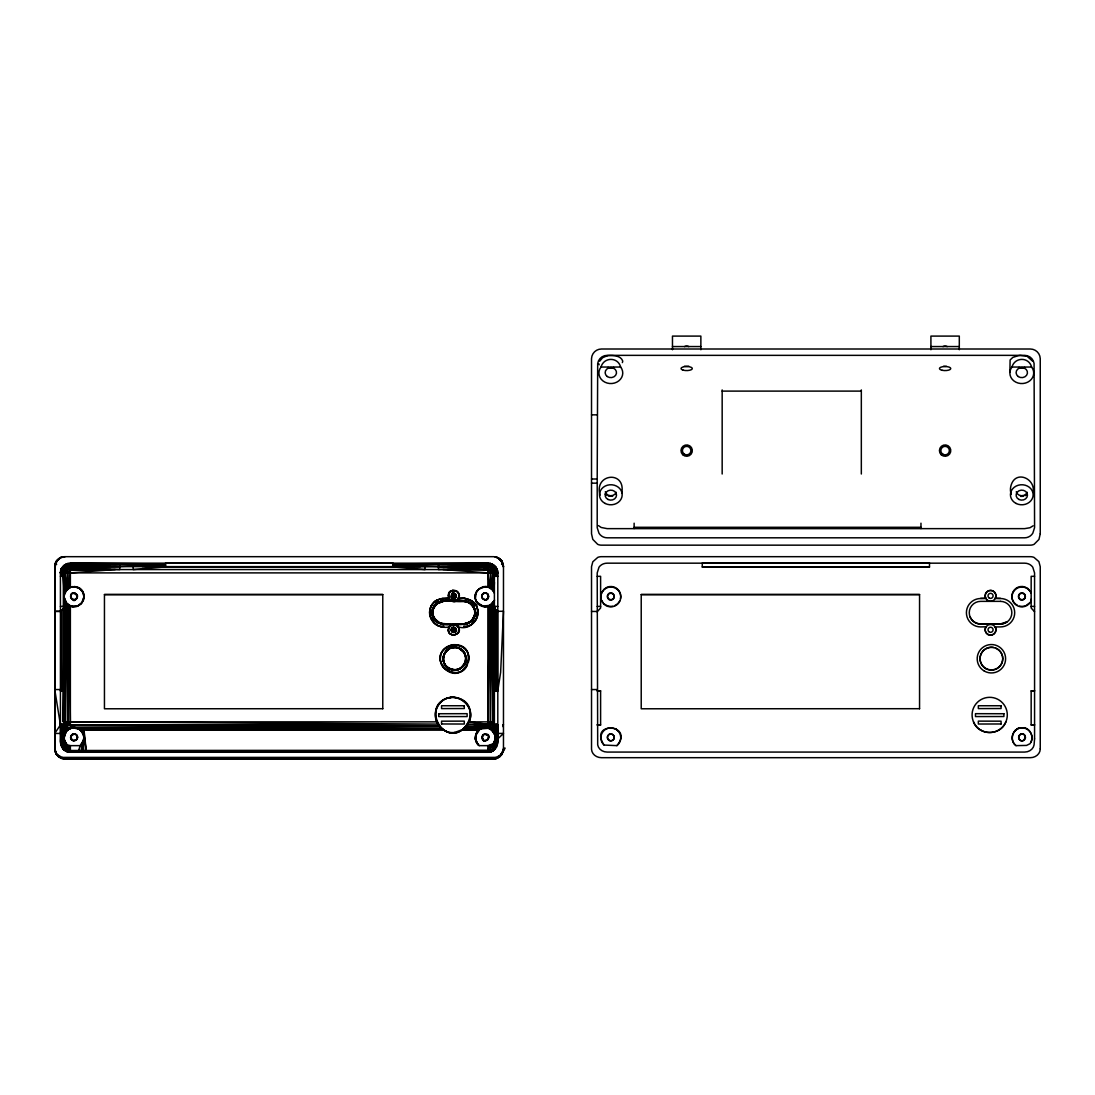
<?xml version="1.0" encoding="UTF-8"?>
<svg xmlns="http://www.w3.org/2000/svg" width="1095" height="1095" viewBox="0 0 1095 1095"><rect width="100%" height="100%" fill="white"/><g stroke="black" fill="none" stroke-linecap="round" stroke-linejoin="round"><path stroke-width="1.5" d="M62.333 723.699L64.55 740.644L67.288 745.052L70.367 745.64L70.367 752.265C63.25 752.416 59.636 745.161 60.43 738.865L60.43 572.89C60.307 567.58 65.084 563.008 70.367 563.172L487.864 563.172C493.161 563.008 497.91 567.58 497.801 572.89L497.801 738.865C498.595 745.147 494.967 752.429 487.864 752.265L70.367 752.265L67.301 751.622L63.578 748.296C60.608 737.743 69.094 731.433 67.794 721.865L67.917 604.262C74.186 611.626 87.518 602.291 83.453 593.175C80.277 582.444 62.867 586.003 64.14 597.103L63.346 721.865L67.301 724.835L439.519 726.368C463.678 751.389 487.384 699.568 452.919 697.323C418.55 699.541 442.229 751.252 466.333 726.368L487.864 725.93L493.708 723.138L492.832 721.865L490.943 604.536L494.57 600.169M441.655 624.451L443.845 624.656L443.845 623.835L441.791 623.657L441.613 624.615L466.552 624.04C456.095 623.137 437.494 629.296 432.867 615.664C431.279 610.421 434.482 604.495 437.959 601.661M448.43 595.023C447.595 606.479 465.731 598.992 457.026 591.396C439.533 585.716 453.412 613.542 459.175 595.707M494.981 606.452L494.913 691.315L495.077 606.657L496.131 691.369M995.136 626.792A5.393 5.393 0 0 1 994.068 633.731A5.393 5.393 0 0 1 987.033 633.731A5.393 5.393 0 0 1 985.965 626.792L980.614 626.915A14.194 14.194 0 0 1 966.406 612.721A14.194 14.194 0 0 1 980.614 598.527L985.87 598.376A5.393 5.393 0 0 1 990.551 590.301A5.393 5.393 0 0 1 995.232 598.376L1000.488 598.527A14.194 14.194 0 0 1 1014.695 612.721A14.194 14.194 0 0 1 1000.488 626.915L995.136 626.915M1009.891 372.3L1010.11 359.981L1012.82 357.408L1017.994 355.765A9.732 3.832 0.8 0 1 1020.253 355.451L1027.069 356.245L1032.503 361.063M487.864 752.265L493.694 749.952L497.308 744.887L497.349 724.288L492.504 730.926L487.864 727.737L466.333 726.368L484.127 727.463L486.043 727.422L487.864 725.93L488.274 728.284L491.34 729.489C497.322 735.58 500.182 752.101 487.864 752.265L487.864 745.64L493.284 743.697L495.022 739.878L495.898 723.699M497.308 744.887L493.694 750.39L487.864 751.731L70.367 751.731L65.59 749.486C63.825 742.136 62.388 732.007 70.367 727.792L70.367 605.672L66.015 602.784L64.194 598.185L64.208 595.215C63.537 595.872 63.838 553.071 60.43 572.945L61.361 568.702M497.787 725.15L497.705 741.575L497.349 724.288L496.24 746.735L493.708 723.138M420.521 566.621L88.325 566.621L70.367 567.73L63.346 572.89L64.194 598.185L66.33 602.688L65.399 721.865L67.301 724.835L61.758 725.93L60.923 744.887L63.168 749.185L70.367 752.265M494.392 593.257L492.709 590L492.832 572.89L487.864 567.73L483.374 566.621L392.722 566.923L425.011 569.564L425.011 566.621M60.581 742.246L60.772 723.973L63.346 727.614L67.507 729.927L73.242 727.436L439.519 726.368L75.103 727.45L70.367 724.986L67.794 721.865L66.33 602.688L64.14 597.103L65.399 572.89L67.301 569.947L67.301 563.87L165.509 563.925L70.367 563.172L70.367 587.207L66.015 591.108L64.194 595.694M67.794 721.865L69.067 605.042L69.834 605.932L77.129 606.397L81.304 603.742L84 596.939L82.453 591.108L79.387 588.549L74.871 586.523L70.367 587.207M445.446 665.418C439.382 657.63 446.924 645.119 456.724 647.378C444.159 644.531 438.014 664.09 449.799 669.031C464.403 676.313 472.889 650.813 457.327 647.597C444.611 643.655 437.535 663.926 449.799 668.881C463.445 676.08 473.177 652.072 458.134 647.802L463.938 652.114L465.991 658.752M494.639 691.274L493.886 601.237L491.819 604.317L489.506 605.384L490.56 729.338L495.898 725.342L469.112 721.865L462.925 729.407L454.302 732.637M487.864 721.865L489.506 605.384L482.881 606.11L476.599 601.99C469.372 590.93 488 579.761 493.927 591.779L494.406 582.335M503.467 749.172L503.481 566.621C503.563 561.311 498.855 556.575 493.544 556.684L64.687 556.684C59.335 556.575 54.627 561.365 54.75 566.717L54.75 748.98C54.859 754.25 59.335 758.931 64.687 758.903L493.544 758.903C498.964 758.944 503.413 754.154 503.481 748.843M451.249 600.607C458.175 604.481 462.733 592.19 454.931 590.424C447.882 589.028 446.815 599.389 450.948 600.443M448.43 630.337C449.251 638.508 462.583 634.498 458.504 627.216C463.705 636.127 444.241 638.604 449.196 626.792M77.362 595.42C73.379 610.983 65.289 585.236 77.348 595.789L75.117 593.025L71.887 593.641C66.699 599.211 78.293 602.51 77.362 595.42C78.375 602.455 68.164 600.156 71.312 594.256M55.215 566.621L56.461 561.051L60.992 557.396L64.687 557.191L63.428 556.766C58.884 557.437 53.929 562.611 55.215 566.621L55.092 751.088M475.695 614.747L475.298 609.696L475.244 614.665C476.968 608.902 470.836 600.826 463.719 601.36C454.261 602.948 438.315 596.515 433.264 608.368C430.362 613.118 432.977 619.195 437.083 622.288L432.908 618.237L434.605 620.673M487.864 745.64L479.227 745.64C470.056 739.015 478.953 723.316 489.328 728.298L491.34 729.489L494.899 735.019L496.021 726.505L497.308 723.891M475.435 738.933L476.476 732.884L480.034 728.941L488.274 728.284L487.864 725.93L467.962 724.096L487.864 723.946L490.437 721.865L490.943 604.536C485.824 609.86 475.955 605.384 475.394 598.267C472.643 593.818 484.113 584.169 476.476 591.601L475.394 598.267M496.528 747.187L494.653 748.296L495.186 738.796L494.653 748.296L487.864 751.731L495.049 749.185M597.199 479.008L597.199 526.736A12.976 12.976 0 0 0 597.24 527.817L598.965 533.197A9.554 9.554 0 0 0 607.136 537.809L1024.633 537.809A9.554 9.554 0 0 0 1032.804 533.197L1034.529 527.817A12.989 12.989 0 0 0 1034.57 526.736L1034.077 363.485A9.554 9.554 0 0 0 1024.633 355.355L607.136 355.355A9.554 9.554 0 0 0 597.692 363.485L597.199 479.008L591.519 479.008M81.358 750.499L81.632 744.176L84 737.77L84 729.982L86.231 750.499L83.261 729.982L84 737.77L82.645 732.76L80.66 729.982M466.511 623.863L463.719 624.205C479.405 623.52 477.42 601.004 463.746 600.607L466.059 600.402M454.562 593.517L455.643 594.188L454.083 595.502C452.071 586.003 448.854 606.466 456.328 595.94C451.715 586.838 449.169 602.537 454.617 597.295C452.276 592.737 454.507 599.882 455.985 597.145C457.518 594.667 453.877 592.08 451.975 594.065C449.758 596.446 455.164 596.036 451.4 595.009M451.304 629.57L451.4 628.927C451.811 625.998 458.08 627.763 454.083 629.433C454.712 622.59 447.335 634.744 455.109 631.979C460.338 625.067 445.952 627.9 453.303 632.39C461.2 631.856 446.76 631.938 453.248 630.118C456.218 630.35 451.318 628.53 451.304 630.2M454.11 594.941C454.808 600.169 451.811 594.421 453.932 593.394M453.932 627.394C451.948 628.325 454.671 634.087 454.11 628.872M487.864 586.865L483.785 586.591L479.692 588.645L485.838 586.523L489.616 587.55L490.93 569.947L490.273 563.432L483.374 564.404L392.722 563.925L487.864 563.172L487.864 586.865L492.709 590M462.117 650.088C453.741 641.971 439.328 652.538 444.064 662.927M496.268 576.271L495.994 567.183L497.801 572.945M443.365 657.082L443.365 660.175M60.772 576.285L60.923 570.7L63.756 565.513L70.367 564.076L110.773 564.404M63.168 749.185L67.301 751.786L70.367 752.073L490.93 751.786L490.327 750.239L70.367 750.499L69.505 745.599L67.301 750.759L64.537 749.952L61.991 746.735L63.346 727.614L72.133 727.586L80.195 729.557L83.809 735.607L84 729.982L84.671 741.438M459.175 629.817C455.985 615.103 439.957 633.882 454.124 635.018M465.813 623.753C472.109 622.713 476.161 615.91 474.997 609.764C476.955 616.882 470.795 623.958 463.719 624.082L469.139 622.877M443.845 624.656L441.696 624.191L443.845 624.205C433.907 624.191 428.46 610.64 436.221 604.029C441.819 599.047 431.266 607.287 432.443 610.339C431.471 614.87 433.565 619.428 437.083 622.288M439.684 623.438C450.51 623.274 466.798 628.804 473.779 617.785C476.407 612.776 474.724 606.356 470.864 602.455M475.12 614.637L474.395 616.636C479.459 596.994 452.057 599.074 440.779 600.553M474.532 616.69L471.575 621.44L473.478 619.318L469.071 622.768L463.719 623.931C472.205 627.257 477.16 606.384 475.435 614.706M429.637 612.529L429.911 609.805M470.193 621.837L463.719 623.835L466.429 623.52L466.648 624.465L463.719 624.656L463.719 623.835C469.878 624.218 475.257 617.977 475.079 612.721C475.203 618.853 469.645 623.78 463.719 623.945C469.728 623.835 475.189 618.661 475.079 612.543M77.047 594.626L74.282 592.86M70.367 750.499L63.578 748.296L64.413 740.056L66.124 743.738L65.59 749.486L64.537 749.952M448.43 595.215L449.196 592.86L452.782 590.397M492.832 572.89L493.927 591.779L491.176 588.535L492.832 572.89L495.898 570.632L497.595 570.919L494.475 565.513L487.864 564.076L447.458 564.404M77.471 737.305L76.472 739.919L73.187 740.795L70.655 737.51L72.448 734.225L71.148 735.484C67.917 744.367 83.234 739.714 75.35 734.061C79.867 736.004 76.089 743.012 72.188 740.22C66.631 736.004 77.321 730.611 77.471 737.51M459.175 629.639L458.093 632.883L454.11 635.196M488.712 737.305L487.713 739.919L484.414 740.795L481.896 737.51L483.689 734.225L482.389 735.484C482.197 750.937 496.268 729.653 482.895 735.101C478.529 747.461 497.212 735.895 484.414 734.211M456.259 630.515L454.329 630.049L456.328 629.871L456.013 631.103L456.245 629.132L454.562 627.449M494.981 740.015L493.284 743.697L492.64 749.486L491.6 744.764L490.327 750.239L489.766 745.421L487.864 750.499M84 596.433L82.96 600.868M475.545 735.607L475.476 739.289L478.118 744.614M463.719 626.792C473.286 627.161 480.746 616.157 476.914 607.355C479.049 600.594 450.907 594.777 470.248 599.964C485.797 607.602 474.874 632.253 458.367 626.915L454.11 624.437L449.908 626.011M475.6 599.677L478.132 603.975L484.907 606.876L489.752 605.754L493.886 601.237L492.832 721.865L469.112 721.865C474.792 709.847 463.253 695.038 450.223 697.529M459.175 595.885L458.531 593.134M456.067 595.967C453.248 594.804 458.422 595.735 455.15 598.103M468.386 662.283C473.56 634.922 428.254 643.668 443.146 667.088C464.431 690.178 482.772 641.93 451.975 644.804C418.933 657.835 464.239 691.821 468.824 658.629C469.454 641.547 441.86 639.973 440.546 656.973C437.904 672.125 460.872 679.051 467.236 665.158M488.575 596.269C488.014 604.987 476.462 595.735 484.524 592.915C491.71 593.025 487.179 603.482 482.402 598.267C479.446 594.27 487.275 590.492 488.466 595.42C489.013 603.92 477.324 598.322 483.716 593.175L484.524 592.915M432.484 612.721C433.25 596.063 456.013 601.306 465.964 600.826M454.357 596.884C456.629 599.252 456.369 592.012 454.822 595.707M477.913 612.584C478.077 620.317 471.343 626.805 463.719 626.915M474.806 609.805L470.412 603.058C477.009 607.684 476.38 619.017 468.961 622.549L469.221 623.041M78.676 750.499L80.14 745.64L83.548 740.754L84 737.578L83.576 750.499M62.333 725.342L65.399 728.914L64.509 734.841L63.346 727.614L63.578 748.296L61.703 747.187M64.537 750.39L70.367 751.731L67.904 750.239L68.643 745.462M503.139 726.765L503.016 724.657M503.139 751.088L501.578 754.647L500.566 754.742L502.988 751.964L503.481 748.98L501.578 754.784L493.544 758.671L499.388 757.015C512.049 734.17 500.237 762.298 493.544 758.671L64.687 758.671L61.621 758.438L56.653 754.647L54.75 748.98L56.653 754.784L61.621 758.096L64.687 758.671L56.653 754.784L54.75 748.843M55.243 563.651L54.75 566.621L55.243 565.828M490.93 563.87L495.898 567.47L497.801 572.89L60.43 572.89L62.333 567.47L67.301 563.87M67.904 750.239L67.288 745.052C60.061 738.605 66.562 726.341 75.103 727.45L80.195 729.557L83.261 733.705L82.672 729.982M469.002 622.631L473.04 619.003L475.326 612.516M452.687 598.253C455.944 595.735 447.636 599.129 452.7 595.844M453.412 631.842C448.936 630.378 455.164 625.231 455.753 629.899C455.52 632.089 451.236 633.457 453.412 630.35L451.77 631.35M60.772 572.89L60.923 569.92L60.636 570.878M433.579 617.881L438.589 622.59L443.845 623.945C433.483 624.478 428.268 610.504 436.303 604.029C445.282 598.089 457.778 600.854 467.88 601.963C472.232 603.673 475.038 608.095 475.079 612.721M453.412 597.911C449.675 597.035 453.522 591.738 455.506 595.023C457.573 597.364 451.003 598.582 454.562 598.376M621.686 493.393C626.449 470.083 593.586 473.273 600.046 495.186M447.39 667.348C454.22 673.48 466.319 667.745 465.991 658.601C466.566 670.66 447.937 674.328 444.064 662.776M60.43 572.89L64.523 565.691L67.165 589.288L64.66 593.244M465.895 601.128C468.783 600.457 477.133 611.886 473.04 604.413L474.299 607.041L470.604 602.797M469.796 720.004C475.654 703.428 452.331 689.426 440.491 702.47C428.569 713.324 439.122 735.073 455.055 732.391M475.545 735.813L480.034 728.941M448.43 630.487C447.499 625.437 454.63 622.234 457.874 626.258M61.758 576.285L62.333 570.632L67.301 567.278L70.367 565.636L83.836 564.404M443.365 657.328L444.064 654.413M622.357 362.596L622.768 361.131C620.851 355.464 613.255 355.273 608.108 355.615A9.732 3.504 0 0 0 607.123 355.724M432.758 608.108L432.128 610.271L433.702 617.813L439.793 623.178L433.729 617.799L432.457 612.516C432.47 617.156 435.495 621.467 439.793 623.178M452.769 595.584L452.153 593.969L453.85 594.9M452.714 627.627L453.85 628.831M1031.093 741.945C1033.598 736.675 1030.682 729.612 1025.071 727.86A4.667 2.122 9.5 0 0 1024.646 727.723L1019.13 727.846L1014.819 730.611M458.134 669.551C464.827 665.828 470.275 655.713 460.721 668.333M432.224 612.516C429.527 617.074 443.872 625.888 437.179 622.138L439.738 623.329L437.179 622.138M67.958 563.432L67.301 565.184L62.333 568.729L70.367 570.221L110.773 569.564M470.029 719.128L466.1 726.587M67.288 745.052L65.59 749.486L65.194 742.232M465.635 661.421C462.063 677.257 436.85 667.895 444.447 653.578C448.101 645.598 460.666 645.325 464.581 653.277M71.367 606L72.393 606.233M432.867 609.778C431.334 603.386 448.58 600.115 440.915 600.977M81.003 744.86L83.548 740.754M56.173 562.283L54.75 566.621L56.037 561.79L59.157 558.382M483.374 564.404L487.864 565.636L495.898 570.632L494.721 576.038L494.885 572.89L490.93 569.947L447.458 569.564M436.823 600.238C424.436 606.671 429.829 627.558 443.845 626.792C432.101 627.558 424.627 610.805 433.798 602.688C434.797 599.02 449.374 597.541 440.163 599.006C435.345 600.347 431.307 604.153 430.116 609.053C426.872 620.044 438.657 629.529 449.196 626.915L448.758 627.832M475.435 738.81L477.735 744.176C474.34 740.275 474.97 734.485 478.05 730.611L481.17 728.312L479.938 729.338L462.925 729.407M453.084 596.816L451.4 596.884M453.084 630.747L452.194 631.801M453.316 596.953L454.11 597.008M453.316 630.884L454.562 632.308M55.188 563.706L56.461 561.051L58.843 559.422M601.429 593.244L603.947 589.288L607.136 587.207A9.937 9.937 0 0 1 620.509 598.719M601.018 367.044C603.728 356.997 617.922 356.696 620.646 367.044A11.922 10.526 0 0 1 618.743 380.909A11.922 10.526 0 0 1 602.921 380.909A11.922 10.526 0 0 1 601.018 367.044L620.646 367.044M1011.985 367.044C1014.695 356.997 1028.876 356.696 1031.599 367.044A11.922 10.526 0 0 1 1029.697 380.909A11.922 10.526 0 0 1 1013.874 380.909A11.922 10.526 0 0 1 1011.985 367.044L1031.599 367.044M1005.881 721.865C1000.734 735.963 978.643 735.991 973.51 721.865M73.42 592.915L71.887 593.641M430.691 607.191L432.046 604.645M455.109 593.846L454.083 595.502M455.109 627.777L454.083 629.433M444.064 654.564L447.39 649.841M502.988 751.69L499.388 756.659L496.61 758.096L496.035 757.398L62.182 757.398L61.621 758.096L58.843 756.659L55.243 751.69M471.37 621.193L474.655 616.731L471.863 621.755M456.273 629.885L454.562 629.16M599.677 361.227L602.578 357.736L607.136 355.752M495.898 725.342L493.954 728.284L495.241 737.77L494.653 748.296L493.284 743.697M60.43 689.549L54.75 689.549L60.43 724.89L54.75 733.445L60.43 733.445M502.988 725.383L503.481 724.657M432.005 615.417L432.799 615.226C432.292 618.415 437.699 620.235 436.932 622.507L433.059 618.155L433.771 617.772L432.457 612.516M56.653 562.46L55.243 564.431L56.653 564.363M454.11 630.939C461.885 633.307 448.17 621.152 452.81 631.966M61.252 568.948L62.333 567.47M434.277 605.946L438.37 602.291L443.831 601.114M65.755 731.994L65.399 728.914L67.849 729.667M56.653 561.201L60.992 557.396M435.81 603.715L434.003 605.795L432.676 610.408L436.344 604.016L443.831 601.169L436.056 603.92M493.708 725.574L489.958 728.613L490.56 729.338L493.708 727.627L488.302 727.86L492.832 721.865L492.517 603.14M473.697 619.469L471.575 621.44M80.578 745.271L82.221 743.45L80.14 745.64L70.367 745.64M435.413 601.812L436.987 600.115L437.343 600.703M452.317 594.202L451.51 595.68L452.317 597.719M445.446 652.072L449.799 648.322L455.342 647.268M64.523 571.617L62.333 570.632L60.923 572.096L61.758 572.89M479.938 729.338L480.664 728.599L463.226 729.284M471.274 621.084L473.218 619.127M470.261 603.236L472.451 604.892M438.575 602.483L434.455 606.028M81.714 602.784L78.073 605.535M497.801 738.865L503.481 733.445L497.801 733.445M495.898 567.47L497.308 569.92L496.473 576.285M68.93 729.27L71.326 728.216M433.456 617.95L438.164 622.562L443.845 624.205L441.723 624.013M1029.286 603.14L1026.275 605.384M458.463 598.527C467.565 596.57 478.118 602.633 477.913 612.721M72.352 734.553L74.939 734.211L73.036 733.978M616.909 745.64C634.771 723.877 588.111 720.838 604.057 745.052L616.909 745.64A9.937 9.937 0 0 0 618.36 731.282A9.937 9.937 0 0 0 603.934 730.611A9.937 9.937 0 0 0 604.057 745.052M455.452 597.528L452.81 598.034M491.34 729.489L493.708 727.627L490.56 728.928M1033.146 525.805L1029.971 527.735L1024.633 528.639L607.136 528.639L601.182 527.475L598.404 525.586M67.794 729.722L68.999 728.805M499.388 757.015L501.578 754.784M501.578 562.46L501.77 561.051L499.785 558.888L494.803 556.766M65.399 728.914L67.301 727.504L64.523 725.574M435.071 601.511L436.987 600.115M1020.458 734.225L1019.158 735.484A9.814 5.762 0 0 0 1019.116 739.029C1023.77 745.572 1028.807 732.445 1021.046 733.978M456.191 629.269L455.985 628.516L454.274 629.639M480.924 728.859L484.127 727.463L464.417 728.312L481.075 728.545L482.361 727.846L464.417 728.312M484.77 733.855L488.247 735.539L488.712 737.51M1025.276 495.665L1026.836 494.639M471.452 621.289L466.443 623.602M452.495 647.446L458.134 647.939M492.517 564.24L483.374 566.621M1019.13 727.846C1012.122 730.611 1009.535 740.809 1015.996 745.64L1026.535 745.421L1030.066 743.697A9.937 9.937 0 0 0 1028.041 729.831A9.937 9.937 0 0 0 1014.162 731.747A9.937 9.937 0 0 0 1015.996 745.64M490.93 751.786L493.694 750.39M489.328 728.298L490.93 727.504M76.116 606.165L72.202 606.712M455 631.829L453.344 632.143M436.741 600.43L441.874 598.527L449.101 598.527M115.262 569.564L70.367 572.89L68.629 588.111L67.165 589.288L67.794 572.89L70.367 570.221L79.346 569.564L483.374 569.564L487.864 567.73L493.708 567.155L497.308 570.7M453.248 596.186L451.468 596.871M453.248 630.118L451.4 630.816M449.799 648.473L452.495 647.597M61.621 757.959L58.843 757.015L56.653 754.647L59.719 756.029M490.93 750.759L493.694 749.952M452.769 590.588L456.026 590.794L458.504 593.285M454.863 595.981L456.259 596.583M490.93 569.947L495.898 568.729L493.708 565.691L493.708 571.617M160.157 566.621L165.509 565.212L160.157 564.404M450.798 697.433C437.22 698.596 430.349 716.719 439.752 726.587M458.134 669.401C451.633 671.536 444.146 666.855 443.365 660.025M443.817 600.922L441.011 601.278L443.845 601.196M612.625 496.295L608.355 496.09M1023.579 496.295L1020.54 496.405M463.719 624.656L466.607 624.301M70.367 727.792L72.133 727.586M407.053 564.404L392.722 565.212L402.563 566.621M60.923 570.7L62.333 570.632M497.801 724.999L494.392 724.999L494.392 690.863L497.801 690.726M1034.57 724.999L1031.161 724.999L1031.161 690.863L1034.57 690.726M494.392 724.931L497.801 724.794M1031.161 724.931L1034.57 724.794M64.523 567.155L70.367 567.73L165.509 565.212L119.752 564.404L70.367 565.636L65.714 564.24M487.864 563.172L442.969 564.404L392.722 563.925M479.678 729.571L462.158 729.995L479.186 729.995M438.479 566.621L487.864 565.636L438.479 564.404L392.722 565.212L487.864 567.73L438.479 569.564L438.479 564.404M165.509 563.925L115.262 564.404L70.367 563.172M455.452 631.459L454.822 630.172M442.928 729.407L80.263 729.982L78.087 727.846L441.436 728.312M672.467 346.554L700.868 346.554M930.914 346.554L959.302 346.554M722.166 391.107L861.327 391.107M591.519 414.841L597.199 414.841M591.519 483.155L597.199 483.155M634.128 527.297L920.963 527.297M503.016 566.621L502.099 561.598L499.142 558.436M702.278 566.923L929.491 566.923M60.43 576.326L63.838 576.326L63.838 608.012L60.43 611.749M497.801 576.326L494.392 576.326L494.392 608.012L497.801 611.749M597.199 576.326L600.607 576.326L600.607 608.012L597.199 611.749M1034.57 576.326L1031.161 576.326L1031.161 608.012L1034.57 611.749M382.771 708.698L104.449 708.78L104.449 594.517L382.771 594.517L382.771 708.78M919.554 708.698L641.218 708.78L641.218 594.517L919.554 594.517L919.554 708.78M104.449 594.585L382.771 594.585M641.218 594.585L919.554 594.585M443.639 598.363L448.758 597.87M458.463 598.376L463.869 598.349M980.614 598.376L985.87 598.376M995.232 598.376L1000.488 598.376M60.43 606.411L63.838 606.411M494.392 606.411L497.801 606.411M597.199 606.411L600.607 606.411M1031.161 606.411L1034.57 606.411M54.75 611.284L60.43 611.284M497.801 611.284L503.481 611.284L500.634 672.357L497.801 690.822L494.392 690.918M54.75 611.462L60.43 611.462M591.519 611.462L597.199 611.462M591.519 689.549L597.199 689.549M60.43 690.726L63.838 690.863L63.838 724.999L60.43 724.999M597.199 690.726L600.607 690.863L600.607 724.999L597.199 724.999M60.43 690.918L63.838 690.918M597.199 690.918L600.607 690.918M1031.161 690.918L1034.57 690.918M438.725 713.735L467.127 713.68L467.127 716.568L438.725 716.568L438.725 713.68M1003.896 713.735L975.494 713.68L975.494 716.568L1003.896 716.513L1003.896 713.68M436.741 721.865L65.399 721.865L64.523 727.627M441.572 723.973L464.28 724.028L464.28 721.126L441.572 721.181L441.572 724.028M1001.063 723.973L978.341 724.028L978.341 721.126L1001.063 721.181L1001.063 724.028M55.215 724.657L55.092 726.765M60.43 724.794L63.838 724.931M597.199 724.794L600.607 724.931M76.664 728.052L80.086 728.052M488.479 728.052L491.847 728.052M86.231 729.968L443.694 729.995M64.687 758.383L493.544 758.383M78.087 727.846L442.626 729.284M142.199 566.621L165.509 566.923L133.22 569.564L133.22 566.621M119.752 566.621L70.367 565.636L88.325 566.621M501.578 564.363L502.988 564.431L501.77 561.051L503.481 566.621L502.988 565.828M455.342 669.935L449.799 668.881M442.969 569.564L487.864 572.89L489.616 587.55M473.779 607.273L469.399 602.88L463.719 601.169L467.88 601.963L472.246 605.042M463.719 601.169L465.854 601.319L463.732 600.922M451.4 628.927L453.316 629.57L452.194 627.969M483.374 569.564L487.864 570.221L490.437 572.89L491.176 588.535M453.919 593.682L455.452 594.393M84 596.939L83.453 593.175L79.21 587.933L72.585 586.605L68.629 588.111L67.301 569.947M474.943 614.61L475.86 614.788M79.346 569.564L70.367 567.73L119.752 569.564L119.752 564.404M445.829 731.159L446.678 731.378M498.512 756.029L499.388 756.303M78.881 728.613L77.006 727.846L81.892 731.309L81.66 729.982L83.261 733.705M441.134 623.616L436.344 621.043L432.662 614.651M452.153 597.911L453.303 598.459M607.136 605.672L604.686 604.262M486.673 606.26L487.398 606.63M455.958 631.076L454.274 630.186M455.78 597.062L454.274 596.255M437.357 621.878L439.82 623.096M458.737 647.953L464.704 653.304M497.239 557.396L501.578 561.201L503.481 566.621M73.926 727.833L70.367 724.986L437.89 724.096L70.367 721.865L69.067 605.042M493.708 567.155L490.93 565.184L490.273 563.432M453.316 594.996L451.77 594.489M453.316 629.57L451.77 628.42M485.372 592.86L487.645 593.928L488.575 596.679M499.388 559.422L501.578 561.201L502.988 564.431M618.661 731.309L615.65 728.613M81.892 731.309L78.95 729.119M605.111 494.009L606.63 495.255M435.071 620.263L437.261 622.028M60.43 723.562L60.923 744.887L63.578 748.296M479.227 745.64L477.447 743.861L478.529 745.024M495.898 570.632L497.801 572.89M496.049 557.013L499.388 558.669L501.578 561.201M445.446 665.281L447.39 667.498M433.059 618.155L434.934 620.386L433.291 618.032M66.33 602.688L67.726 604.604M457.71 626.121L458.504 627.216M462.911 650.827L465.635 655.919M1030.696 591.779L1027.959 588.535L1024.633 586.865A9.937 9.937 0 0 0 1017.501 605.343M55.243 725.383L54.75 724.657L55.243 726.683M601.839 600.717L603.099 602.688M492.723 730.83L493.996 732.952M488.274 728.284L487.864 725.93M463.938 652.114L465.799 656.535M55.188 751.485L56.653 754.784M60.923 723.891L61.758 725.93L61.991 746.735M432.812 615.226L433.771 617.772M453.85 597.062L453.932 598.5M453.85 630.994L453.932 632.431M598.91 363.855L599.157 364.786M453.672 595.42L453.344 593.709M453.672 629.351L453.316 627.435M497.308 572.096L497.458 576.285M1031.161 599.184L1031.339 600.169A9.937 9.937 0 0 1 1016.187 605.056A9.937 9.937 0 0 1 1015.777 589.137A9.937 9.937 0 0 1 1031.161 593.257M1033.146 492.134C1035.541 478.597 1016.201 470.056 1011.301 484.62A14.44 14.44 0 0 0 1011.274 494.42M65.399 572.89L65.659 591.136M497.349 724.288L497.541 743.245M496.021 726.505L496.24 746.735M65.07 600.717L65.399 721.865L64.441 598.979L63.346 721.865L63.346 572.89M494.721 607.78L494.844 691.205M970.019 616.622L970.019 616.69A11.361 11.361 0 0 0 980.614 623.876L1000.488 623.945L1006.962 621.837A11.361 11.361 0 0 1 1000.488 623.876M959.302 349.729L959.302 336.097L930.914 336.097L930.914 349.729M920.963 523.191L920.963 528.557M861.327 389.929L861.327 474.012M722.166 389.929L722.166 474.012M700.868 349.729L700.868 336.097L672.467 336.097L672.467 349.729M634.128 523.191L634.128 528.557M497.458 610.134L497.458 691.383M496.473 610.134L496.473 691.383M493.544 757.685L493.544 758.903M487.864 606L487.864 727.737M82.741 742.547L82.741 750.499M67.301 750.759L67.301 751.786M64.687 757.685L64.687 758.903M61.758 610.134L61.758 691.383M60.772 611.831L60.772 691.383M58.843 756.303L58.843 757.015M684.539 346.595A4.257 4.257 0 0 1 688.796 346.595M942.973 346.595A4.257 4.257 0 0 1 947.243 346.595M995.506 647.953A11.361 11.361 0 0 1 999.051 666.951A11.361 11.361 0 0 1 980.477 661.654A11.361 11.361 0 0 1 993.493 647.378M1024.633 606A9.937 9.937 0 0 1 1019.65 606.11M619.729 600.868A9.937 9.937 0 0 1 614.842 605.535M612.885 606.165A9.937 9.937 0 0 1 608.136 606M1022.141 592.86A3.408 3.408 0 0 1 1024.92 597.911A3.408 3.408 0 0 1 1019.171 598.267A3.408 3.408 0 0 1 1021.293 592.915M611.051 592.86A3.408 3.408 0 0 1 613.816 597.911A3.408 3.408 0 0 1 608.081 598.267A3.408 3.408 0 0 1 610.189 592.915M1024.633 367.414A5.68 4.969 0 0 1 1018.952 367.414M613.679 367.414A5.68 4.969 0 0 1 607.999 367.414M616.239 492.271A5.68 5.01 0 0 1 605.275 491.792M1027.192 492.271A5.68 5.01 0 0 1 1016.242 491.792M946.436 366.319A5.68 2.039 0 0 1 943.507 366.291M688.81 366.223A5.68 2.039 0 0 1 684.457 366.223M1040.25 748.843L1040.25 749.172A9.937 8.774 0 0 1 1030.313 757.685L601.456 757.685A9.937 8.774 0 0 1 591.533 749.295L591.519 566.717L592.806 561.79L597.76 557.396A8.883 7.843 0 0 1 601.456 556.684L1030.313 556.684A8.883 7.843 0 0 1 1034.008 557.396L1038.868 561.598L1040.25 566.717L1040.25 748.843M1034.57 738.865L1034.077 744.887A9.554 8.431 0 0 1 1024.633 752.073L607.136 752.073A9.554 8.431 0 0 1 597.692 744.887L597.199 572.945L599.006 567.183A9.554 8.431 0 0 1 607.136 563.172L1024.633 563.172A9.554 8.431 0 0 1 1032.763 567.183L1034.57 572.945L1034.57 738.865M1040.25 533.799L1038.95 539.438L1034.145 544.283A8.897 8.897 0 0 1 1030.313 545.159L601.456 545.159A8.897 8.897 0 0 1 597.624 544.283L592.806 539.383L591.519 533.799L591.519 359.009A11.402 11.402 0 0 1 591.533 358.503A9.937 9.937 0 0 1 601.456 349.004L1030.313 349.004A9.937 9.937 0 0 1 1040.236 358.503A11.374 11.374 0 0 1 1040.25 359.009L1040.25 533.799M455.342 595.967C451.948 601.237 451.948 590.711 455.342 595.967M455.342 629.899C451.948 635.168 451.948 624.629 455.342 629.899M614.24 737.305C614.446 740.768 609.381 742.123 607.876 739.029A9.814 5.762 0 0 1 607.917 735.484C609.504 732.459 614.446 733.924 614.24 737.305M392.722 563.049L165.509 563.049L165.509 567.128L392.722 567.128L392.722 563.049M929.491 563.049L702.278 563.049L702.278 567.128L929.491 567.128L929.491 563.049M1000.488 601.36L980.614 601.36A11.361 11.361 0 0 0 969.253 612.721A11.361 11.361 0 0 0 980.614 624.082L1000.488 624.082A11.361 11.361 0 0 0 1011.848 612.721A11.361 11.361 0 0 0 1000.488 601.36M464.28 705.741L441.572 705.741L441.572 708.588L464.28 708.52L464.28 705.686M1001.063 705.741L978.341 705.741L978.341 708.588L1001.063 708.52L1001.063 705.686M443.845 623.835L441.791 623.657L443.845 623.876M494.913 576.271L494.885 572.89L494.899 576.312M683.65 453.617A4.257 4.257 0 0 0 690.781 451.715A4.257 4.257 0 0 0 685.566 446.5A4.257 4.257 0 0 0 683.65 453.617M942.973 454.302A4.257 4.257 0 0 0 949.365 450.606A4.257 4.257 0 0 0 942.973 446.924A4.257 4.257 0 0 0 942.973 454.302M1020.376 740.453A3.408 3.408 0 0 0 1025.481 737.51A3.408 3.408 0 0 0 1020.376 734.553A3.408 3.408 0 0 0 1020.376 740.453M980.887 730.187A17.616 17.616 0 0 0 1007.304 714.939A17.616 17.616 0 0 0 980.887 699.678A17.616 17.616 0 0 0 980.887 730.187M609.135 740.453A3.408 3.408 0 0 0 614.24 737.51A3.408 3.408 0 0 0 609.135 734.553A3.408 3.408 0 0 0 609.135 740.453M984.295 671.043A14.194 14.194 0 0 0 1005.607 658.752A14.194 14.194 0 0 0 984.295 646.447A14.194 14.194 0 0 0 984.295 671.043M603.879 604.043A9.937 9.937 0 0 0 620.454 599.417A9.937 9.937 0 0 0 608.163 587.372A9.937 9.937 0 0 0 603.879 604.043M986.773 599.745A5.393 5.393 0 0 0 995.779 597.227A5.393 5.393 0 0 0 989.1 590.684A5.393 5.393 0 0 0 986.773 599.745M987.854 634.484A5.393 5.393 0 0 0 995.944 629.817A5.393 5.393 0 0 0 987.854 625.149A5.393 5.393 0 0 0 987.854 634.484M609.135 599.622A3.408 3.408 0 0 0 614.24 596.679A3.408 3.408 0 0 0 609.135 593.723A3.408 3.408 0 0 0 609.135 599.622M1020.225 599.622A3.408 3.408 0 0 0 1025.344 596.679A3.408 3.408 0 0 0 1020.225 593.723A3.408 3.408 0 0 0 1020.225 599.622M985.719 668.58A11.361 11.361 0 0 0 1002.76 658.752A11.361 11.361 0 0 0 985.719 648.911A11.361 11.361 0 0 0 985.719 668.58M988.744 631.596A2.56 2.56 0 0 0 993.014 630.46A2.56 2.56 0 0 0 989.894 627.325A2.56 2.56 0 0 0 988.744 631.596M988.744 597.678A2.56 2.56 0 0 0 993.014 596.529A2.56 2.56 0 0 0 989.894 593.394A2.56 2.56 0 0 0 988.744 597.678M941.194 454.726A5.68 5.68 0 0 0 950.624 451.934A5.68 5.68 0 0 0 943.493 445.159A5.68 5.68 0 0 0 941.194 454.726M682.664 454.644A5.68 5.68 0 0 0 692.149 452.057A5.68 5.68 0 0 0 685.169 445.131A5.68 5.68 0 0 0 682.664 454.644M1018.213 376.516A5.68 5.01 0 0 0 1027.397 373.395A5.68 5.01 0 0 0 1019.746 367.934A5.68 5.01 0 0 0 1018.213 376.516M607.26 376.516A5.68 5.01 0 0 0 616.444 373.395A5.68 5.01 0 0 0 608.793 367.934A5.68 5.01 0 0 0 607.26 376.516M1016.105 503.454A11.361 10.033 0 0 0 1033.146 494.776A11.361 10.033 0 0 0 1016.105 486.084A11.361 10.033 0 0 0 1016.105 503.454M1018.952 499.471A5.68 5.01 0 0 0 1027.466 495.132A5.68 5.01 0 0 0 1018.952 490.793A5.68 5.01 0 0 0 1018.952 499.471M605.152 503.454A11.361 10.033 0 0 0 622.193 494.776A11.361 10.033 0 0 0 605.152 486.084A11.361 10.033 0 0 0 605.152 503.454M607.999 499.471A5.68 5.01 0 0 0 616.512 495.132A5.68 5.01 0 0 0 607.999 490.793A5.68 5.01 0 0 0 607.999 499.471M942.152 370.288A5.68 2.039 0 0 0 950.788 368.604A5.68 2.039 0 0 0 942.384 366.757A5.68 2.039 0 0 0 942.152 370.288M683.17 370.151A5.68 2.039 0 0 0 692.286 368.823A5.68 2.039 0 0 0 684.526 366.661A5.68 2.039 0 0 0 683.17 370.151"/></g></svg>
